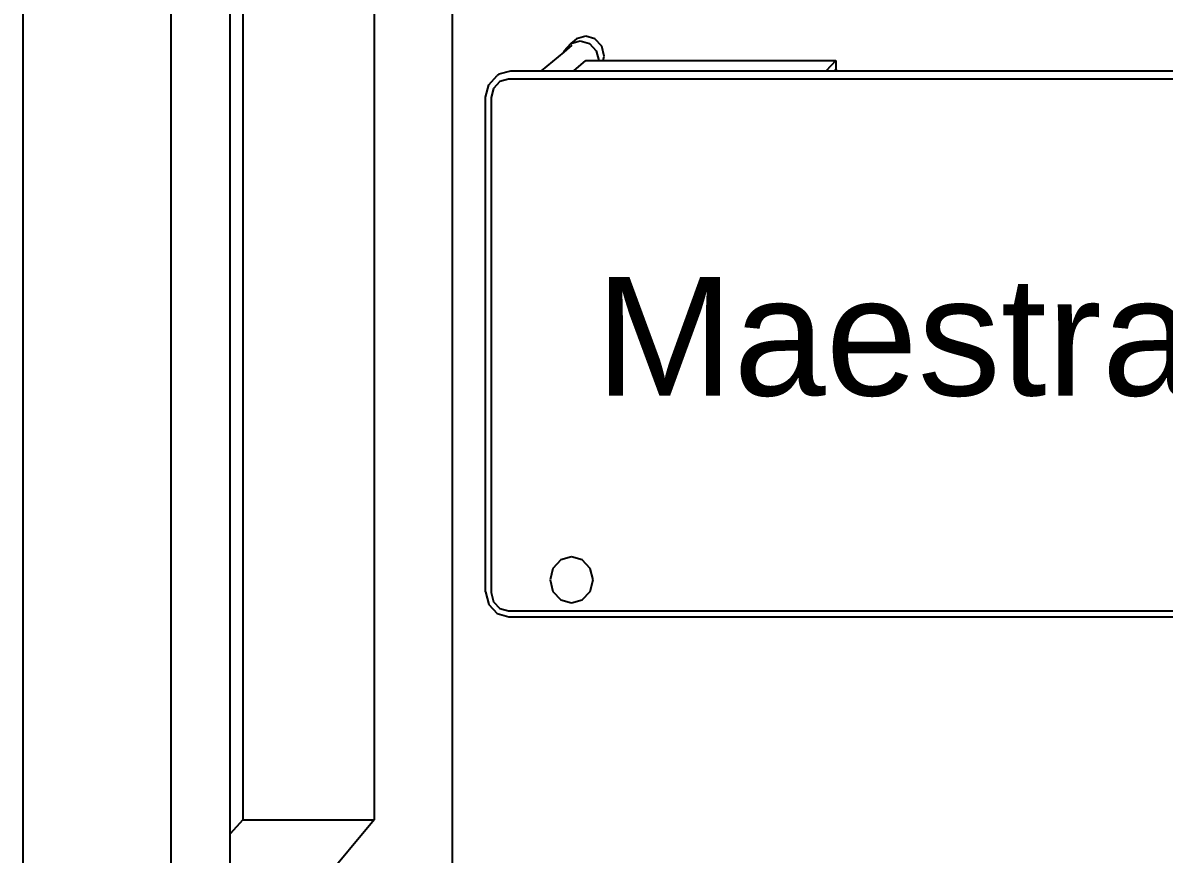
# Model space of a CAD drawing. Header units: metres. Extents: x -4.2 to 4.2, y -5.7 to 5.7.
# Drawn here: x -4.163 to -1.758, y -4.171 to -2.419 of the extents above; entities that cross this region are included whole.
import ezdxf

# ---------------------------------------------------------------- set-up
doc = ezdxf.new("R2010")
doc.units = ezdxf.units.M

msp = doc.modelspace()

# ---------------------------------------------------------------- linework, layer by layer
for p, q in [((-4.163, 5.6721), (-4.163, -5.6721)), ((-3.8513, 5.3604), (-3.8513, -5.3604)), ((-3.2583, 4.535), (-3.2583, -4.535)), ((-3.4225, -1.9828), (-3.4225, -4.0985)), ((-3.7257, -4.1275), (-3.7257, -2.1585)), ((-3.6995, -2.1433), (-3.6995, -4.0985)), ((-2.9961, -2.4528), (-3.0079, -2.4624)), ((-2.9766, -2.4471), (-2.9961, -2.4528)), ((-2.9571, -2.4528), (-2.9766, -2.4471)), ((-2.9428, -2.4681), (-2.9571, -2.4528)), ((-3.0058, -2.4665), (-3.023, -2.4806)), ((-3.0223, -2.4778), (-3.0079, -2.4624)), ((-3.0079, -2.4624), (-2.9883, -2.4568)), ((-2.9883, -2.4568), (-2.9688, -2.4624)), ((-2.9688, -2.4624), (-2.9544, -2.4778)), ((-2.9376, -2.489), (-2.9428, -2.4681)), ((-3.023, -2.4806), (-3.0708, -2.5199)), ((-3.023, -2.4806), (-3.0223, -2.4778)), ((-3.0015, -2.5199), (-2.9763, -2.4987)), ((-2.9763, -2.4987), (-2.9492, -2.4987)), ((-2.9544, -2.4778), (-2.9492, -2.4987)), ((-2.9492, -2.4987), (-2.94, -2.4987)), ((-2.94, -2.4987), (-2.9376, -2.489)), ((-2.94, -2.4987), (-2.4493, -2.4987)), ((-2.4493, -2.4987), (-2.4701, -2.5199)), ((-2.4493, -2.4987), (-2.4493, -2.5176)), ((-3.1589, -2.5269), (-3.1345, -2.5199)), ((-3.1345, -2.5199), (-3.0708, -2.5199)), ((-3.0708, -2.5199), (-3.0015, -2.5199)), ((-3.0015, -2.5199), (-2.4701, -2.5199)), ((-2.4701, -2.5199), (-2.4516, -2.5199)), ((-2.4501, -2.5184), (-2.4516, -2.5199)), ((-2.4516, -2.5199), (-2.4493, -2.5199)), ((-2.4493, -2.5176), (-2.4501, -2.5184)), ((-2.4478, -2.5184), (-2.4501, -2.5184)), ((-2.4493, -2.5199), (-2.4478, -2.5184)), ((-2.4493, -2.5199), (-2.4478, -2.5199)), ((-2.4478, -2.5184), (-2.4478, -2.5199)), ((-2.4478, -2.5199), (-1.545, -2.5199)), ((-3.1877, -2.5758), (-3.1811, -2.5495)), ((-3.1811, -2.5495), (-3.1632, -2.5303)), ((-3.1579, -2.5429), (-3.1711, -2.5572)), ((-3.1589, -2.5269), (-3.1632, -2.5303)), ((-3.1397, -2.5377), (-3.1579, -2.5429)), ((-1.5238, -2.5377), (-3.1397, -2.5377)), ((-3.1711, -2.5572), (-3.176, -2.5766)), ((-3.1877, -3.6181), (-3.1877, -2.5758)), ((-3.176, -2.5766), (-3.176, -3.6193)), ((-3.0292, -3.5506), (-3.0458, -3.5684)), ((-3.0065, -3.5441), (-3.0292, -3.5506)), ((-2.9838, -3.5506), (-3.0065, -3.5441)), ((-2.9672, -3.5684), (-2.9838, -3.5506)), ((-3.0458, -3.5684), (-3.0518, -3.5928)), ((-2.9611, -3.5928), (-2.9672, -3.5684)), ((-3.0518, -3.5928), (-3.0458, -3.6171)), ((-2.9672, -3.6171), (-2.9611, -3.5928)), ((-3.1877, -3.6181), (-3.1811, -3.6444)), ((-3.176, -3.6193), (-3.1711, -3.6387)), ((-3.0458, -3.6171), (-3.0292, -3.6349)), ((-2.9838, -3.6349), (-2.9672, -3.6171)), ((-3.1811, -3.6444), (-3.1632, -3.6636)), ((-3.1711, -3.6387), (-3.1579, -3.653)), ((-3.1579, -3.653), (-3.1397, -3.6582)), ((-3.0292, -3.6349), (-3.0065, -3.6414)), ((-3.0065, -3.6414), (-2.9838, -3.6349)), ((-3.1632, -3.6636), (-3.1387, -3.6706)), ((-3.1397, -3.6582), (-1.5238, -3.6582)), ((-3.1387, -3.6706), (-1.5233, -3.6706)), ((-3.6995, -4.0985), (-3.7257, -4.1275)), ((-3.4225, -4.0985), (-3.7257, -4.4616)), ((-3.6995, -4.0985), (-3.4225, -4.0985)), ((-3.7257, -4.4616), (-3.7257, -4.1275))]:
    msp.add_line(p, q)

# ---------------------------------------------------------------- texts
at = {"insert": (-2.3253, -3.0811), "char_height": 0.25, "width": 1.4952, "attachment_point": 5}
msp.add_mtext('{\\fArial|b0|i0|c0|p34;Maestra}', dxfattribs=at)

doc.saveas('drawing.dxf')
